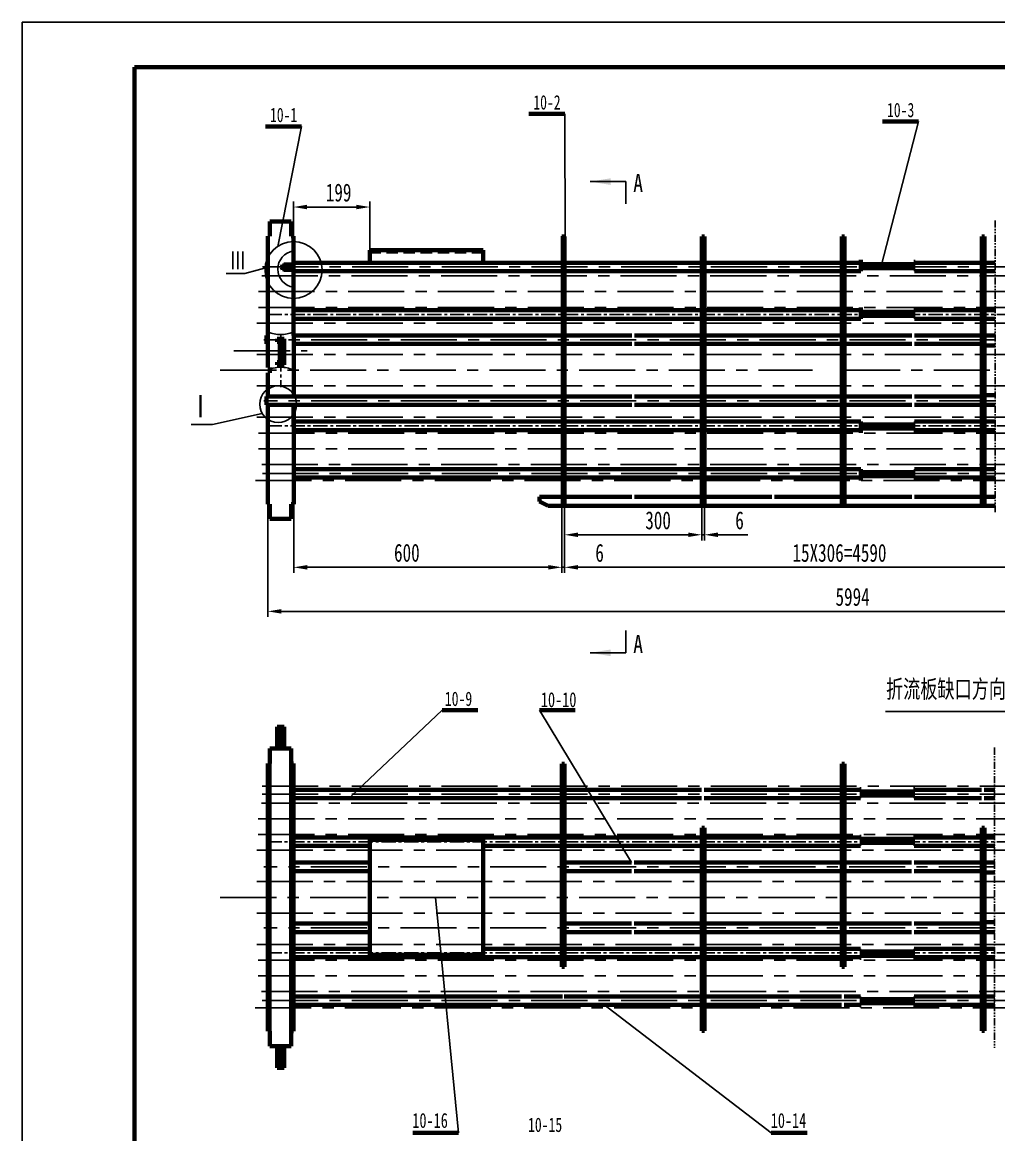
# Model space of a CAD drawing. Header units: millimetres. Extents: x 23903 to 90356, y -5632 to 81432.
# Drawn here: x 38662 to 40839, y 58339 to 60818 of the extents above; entities that cross this region are included whole.
import ezdxf

# ---------------------------------------------------------------- set-up
doc = ezdxf.new("R2010")
doc.units = ezdxf.units.MM
for name, pattern in [('CENTER', [50.8, 31.75, -6.35, 6.35, -6.35]), ('CENTERX2', [4, 2.5, -0.5, 0.5, -0.5]), ('DASHEDX2', [38.1, 25.4, -12.7]), ('PHANTOM2', [31.75, 15.875, -3.175, 3.175, -3.175, 3.175, -3.175])]:
    doc.linetypes.add(name, pattern=pattern)
doc.layers.get('0').update_dxf_attribs({"lineweight": 60})
doc.layers.get('DEFPOINTS').update_dxf_attribs({"color": 6, "linetype": 'PHANTOM2', "lineweight": 25})
for name, color, linetype, lineweight in [('AA', 2, 'DASHEDX2', 25), ('CCX', 3, 'Continuous', 25), ('DD', 4, 'CENTER', 25)]:
    doc.layers.add(name, color=color, linetype=linetype, lineweight=lineweight)
doc.styles.add('HZ', font='SIMFANG.TTF', dxfattribs={"width": 0.7})
doc.styles.add('HZ123', font='SIMFANG.TTF', dxfattribs={"width": 0.7, "height": 2.5})
doc.dimstyles.new('ISO-25', dxfattribs={"dimscale": 10, "dimtxt": 4, "dimasz": 3, "dimexe": 1.25, "dimexo": 0, "dimgap": 1.2, "dimtad": 0, "dimdec": 0, "dimtxsty": 'HZ', "dimcen": 2.5, "dimadec": 0, "dimazin": 0, "dimtfac": 1, "dimtdec": 0, "dimtmove": 0, "dimatfit": 3, "dimfxl": 1, "dimarcsym": 0})
doc.dimstyles.new('ISO-25$0', dxfattribs={"dimscale": 10, "dimtxt": 4, "dimasz": 3, "dimexe": 1.25, "dimexo": 0, "dimgap": 1.2, "dimtad": 1, "dimdec": 0, "dimtxsty": 'HZ', "dimcen": 0, "dimclrd": 256, "dimclrt": 256, "dimadec": 0, "dimazin": 0, "dimtfac": 1, "dimtdec": 0, "dimtmove": 0, "dimatfit": 2, "dimfxl": 1, "dimlwd": -1, "dimarcsym": 0})

# ---------------------------------------------------------------- blocks, each defined once
blk = doc.blocks.new('*D59')
at = {"layer": 'CCX', "color": 0, "lineweight": -2}
for p, q in [((39267.3, 59743.8), (39267.3, 59590.6)), ((39864.8, 59745.2), (39864.8, 59590.6))]:
    blk.add_line(p, q, dxfattribs=at)
at = {"layer": 'CCX'}
blk.add_line((39297.3, 59603.1), (39834.8, 59603.1), dxfattribs=at)
for points in [[(39297.3, 59608.1), (39297.3, 59598.1), (39267.3, 59603.1)], [(39834.8, 59608.1), (39834.8, 59598.1), (39864.8, 59603.1)]]:
    blk.add_solid(points, dxfattribs=at)
at = {"layer": 'DEFPOINTS', "color": 0}
for p in [(39267.3, 59743.8), (39864.8, 59745.2), (39864.8, 59603.1)]:
    blk.add_point(p, dxfattribs=at)
at = {"layer": 'CCX', "insert": (39509.9, 59635.3), "char_height": 40, "attachment_point": 5, "style": 'HZ'}
blk.add_mtext(' 600', dxfattribs=at)
blk = doc.blocks.new('*D54')
at = {"layer": 'CCX', "color": 0, "lineweight": -2}
for p, q in [((39870.8, 59744.8), (39870.8, 59590.6)), ((41833.8, 59744.8), (41833.8, 59590.6))]:
    blk.add_line(p, q, dxfattribs=at)
at = {"layer": 'CCX'}
blk.add_line((39900.8, 59603.1), (41803.8, 59603.1), dxfattribs=at)
for points in [[(39900.8, 59608.1), (39900.8, 59598.1), (39870.8, 59603.1)], [(41803.8, 59608.1), (41803.8, 59598.1), (41833.8, 59603.1)]]:
    blk.add_solid(points, dxfattribs=at)
at = {"layer": 'DEFPOINTS', "color": 0}
for p in [(39870.8, 59744.8), (41833.8, 59744.8), (41833.8, 59603.1)]:
    blk.add_point(p, dxfattribs=at)
at = {"layer": 'CCX', "insert": (40483.8, 59635.1), "char_height": 40, "attachment_point": 5, "style": 'HZ'}
blk.add_mtext('15X306=4590', dxfattribs=at)
blk = doc.blocks.new('*D62')
at = {"layer": 'CCX', "color": 0, "lineweight": -2}
for p, q in [((42571.8, 59838.6), (42571.8, 59492.5)), ((39209.3, 59743.8), (39209.3, 59492.5))]:
    blk.add_line(p, q, dxfattribs=at)
at = {"layer": 'CCX'}
blk.add_line((39239.3, 59505), (42541.8, 59505), dxfattribs=at)
for points in [[(39239.3, 59510), (39239.3, 59500), (39209.3, 59505)], [(42541.8, 59510), (42541.8, 59500), (42571.8, 59505)]]:
    blk.add_solid(points, dxfattribs=at)
at = {"layer": 'DEFPOINTS', "color": 0}
for p in [(42571.8, 59838.6), (39209.3, 59743.8), (42571.8, 59505)]:
    blk.add_point(p, dxfattribs=at)
at = {"layer": 'CCX', "insert": (40513.1, 59537), "char_height": 40, "attachment_point": 5, "style": 'HZ'}
blk.add_mtext('5994', dxfattribs=at)
blk = doc.blocks.new('*D75')
at = {"layer": 'CCX', "color": 0, "lineweight": -2}
for p, q in [((39864.8, 59744.8), (39864.8, 59590.6)), ((39870.8, 59744.8), (39870.8, 59590.6))]:
    blk.add_line(p, q, dxfattribs=at)
at = {"layer": 'CCX'}
for p, q in [((39834.8, 59603.1), (39804.8, 59603.1)), ((39864.8, 59603.1), (39870.8, 59603.1)), ((39900.8, 59603.1), (39967.4, 59603.1))]:
    blk.add_line(p, q, dxfattribs=at)
for points in [[(39834.8, 59608.1), (39834.8, 59598.1), (39864.8, 59603.1)], [(39900.8, 59608.1), (39900.8, 59598.1), (39870.8, 59603.1)]]:
    blk.add_solid(points, dxfattribs=at)
at = {"layer": 'DEFPOINTS', "color": 0}
for p in [(39864.8, 59744.8), (39870.8, 59744.8), (39864.8, 59603.1)]:
    blk.add_point(p, dxfattribs=at)
at = {"layer": 'CCX', "insert": (39949.1, 59635.1), "char_height": 40, "attachment_point": 5, "style": 'HZ'}
blk.add_mtext('6', dxfattribs=at)
blk = doc.blocks.new('*D76')
at = {"layer": 'CCX', "color": 0, "lineweight": -2}
for p, q in [((39870.8, 59760.1), (39870.8, 59663.1)), ((40176.8, 59760.1), (40176.8, 59663.1))]:
    blk.add_line(p, q, dxfattribs=at)
at = {"layer": 'CCX'}
blk.add_line((39900.8, 59675.6), (40146.8, 59675.6), dxfattribs=at)
for points in [[(39900.8, 59680.6), (39900.8, 59670.6), (39870.8, 59675.6)], [(40146.8, 59680.6), (40146.8, 59670.6), (40176.8, 59675.6)]]:
    blk.add_solid(points, dxfattribs=at)
at = {"layer": 'DEFPOINTS', "color": 0}
for p in [(39870.8, 59760.1), (40176.8, 59760.1), (40176.8, 59675.6)]:
    blk.add_point(p, dxfattribs=at)
at = {"layer": 'CCX', "insert": (40079.5, 59707.6), "char_height": 40, "attachment_point": 5, "style": 'HZ'}
blk.add_mtext('300', dxfattribs=at)
blk = doc.blocks.new('*D77')
at = {"layer": 'CCX', "color": 0, "lineweight": -2}
for p, q in [((40176.8, 59744.8), (40176.8, 59663.1)), ((40182.8, 59744.8), (40182.8, 59663.1))]:
    blk.add_line(p, q, dxfattribs=at)
at = {"layer": 'CCX'}
for p, q in [((40146.8, 59675.6), (40116.8, 59675.6)), ((40176.8, 59675.6), (40182.8, 59675.6)), ((40212.8, 59675.6), (40279.4, 59675.6))]:
    blk.add_line(p, q, dxfattribs=at)
for points in [[(40146.8, 59680.6), (40146.8, 59670.6), (40176.8, 59675.6)], [(40212.8, 59680.6), (40212.8, 59670.6), (40182.8, 59675.6)]]:
    blk.add_solid(points, dxfattribs=at)
at = {"layer": 'DEFPOINTS', "color": 0}
for p in [(40176.8, 59744.8), (40182.8, 59744.8), (40176.8, 59675.6)]:
    blk.add_point(p, dxfattribs=at)
at = {"layer": 'CCX', "insert": (40261.1, 59707.6), "char_height": 40, "attachment_point": 5, "style": 'HZ'}
blk.add_mtext('6', dxfattribs=at)
blk = doc.blocks.new('*D293')
at = {"layer": 'CCX', "color": 0, "lineweight": -2}
for p, q in [((39266.8, 60340.8), (39266.8, 60418.4)), ((39436.8, 60309.5), (39436.8, 60418.4))]:
    blk.add_line(p, q, dxfattribs=at)
at = {"layer": 'CCX'}
blk.add_line((39406.8, 60405.9), (39296.8, 60405.9), dxfattribs=at)
for points in [[(39296.8, 60410.9), (39296.8, 60400.9), (39266.8, 60405.9)], [(39406.8, 60410.9), (39406.8, 60400.9), (39436.8, 60405.9)]]:
    blk.add_solid(points, dxfattribs=at)
at = {"layer": 'DEFPOINTS', "color": 0}
for p in [(39266.8, 60405.9), (39266.8, 60340.8), (39436.8, 60309.5)]:
    blk.add_point(p, dxfattribs=at)
at = {"layer": 'CCX', "insert": (39367.3, 60437.9), "char_height": 40, "attachment_point": 5, "style": 'HZ'}
blk.add_mtext('199', dxfattribs=at)

msp = doc.modelspace()

# ---------------------------------------------------------------- linework, layer by layer
for p, q in [((38912.1, 60717.6), (46972.1, 60717.6)), ((38912.1, 60717.6), (38912.1, 54977.6)), ((39214.3, 60373.8), (39214.3, 60340.8)), ((39214.3, 60373.8), (39261.8, 60373.8)), ((39261.8, 60373.8), (39261.8, 60340.8)), ((39209.3, 60340.8), (39209.3, 60119.7)), ((39209.3, 60340.8), (39214.3, 60340.8)), ((39261.8, 60340.8), (39266.8, 60340.8)), ((39266.8, 60340.8), (39266.8, 60119.7)), ((39864.8, 60340.3), (39870.8, 60340.3)), ((39866.8, 60340.8), (39866.8, 59744.8)), ((39870.8, 60340.3), (39870.8, 59744.8)), ((39870.8, 60340.3), (39870.8, 59744.8)), ((39870.8, 60340.3), (39870.8, 59744.8)), ((39870.8, 60340.3), (39870.8, 59744.8)), ((40176.8, 60340.3), (40176.8, 59744.8)), ((40176.8, 60340.3), (40176.8, 59744.8)), ((40176.8, 60340.3), (40176.8, 59744.8)), ((40176.8, 60340.3), (40176.8, 59744.8)), ((40176.8, 60340.3), (40182.8, 60340.3)), ((40182.8, 60340.3), (40182.8, 59744.8)), ((40182.8, 60340.3), (40182.8, 59744.8)), ((40182.8, 60340.3), (40182.8, 59744.8)), ((40182.8, 60340.3), (40182.8, 59744.8)), ((40488.8, 60340.3), (40488.8, 59744.8)), ((40488.8, 60340.3), (40488.8, 59744.8)), ((40488.8, 60340.3), (40488.8, 59744.8)), ((40488.8, 60340.3), (40488.8, 59744.8)), ((40488.8, 60340.3), (40494.8, 60340.3)), ((40494.8, 60340.3), (40494.8, 59744.8)), ((40494.8, 60340.3), (40494.8, 59744.8)), ((40494.8, 60340.3), (40494.8, 59744.8)), ((40494.8, 60340.3), (40494.8, 59744.8)), ((40800.8, 60340.3), (40800.8, 59744.8)), ((40800.8, 60340.3), (40800.8, 59744.8)), ((40800.8, 60340.3), (40806.8, 60340.3)), ((40806.8, 60340.3), (40806.8, 59744.8)), ((40806.8, 60340.3), (40806.8, 59744.8)), ((39436.8, 60309.5), (39436.8, 60281.7)), ((39689.8, 60309.5), (39436.8, 60309.5)), ((39436.8, 60309.5), (39436.8, 60281.7)), ((39689.8, 60309.5), (39689.8, 60281.7)), ((40531.3, 60287.9), (40531.3, 60262.9)), ((39242, 60275.6), (39239.7, 60271.6)), ((39242, 60275.6), (39239.7, 60271.6)), ((39242, 60267.6), (39239.7, 60271.6)), ((39242, 60267.6), (39239.7, 60271.6)), ((39242, 60267.6), (39242, 60275.6)), ((39245, 60275.6), (39242, 60275.6)), ((39242, 60267.6), (39242, 60275.6)), ((39245, 60275.6), (39242, 60275.6)), ((39245, 60267.6), (39242, 60267.6)), ((39245, 60267.6), (39242, 60267.6)), ((39266.8, 60277.6), (39245, 60277.6)), ((39245, 60265.6), (39245, 60277.6)), ((39266.8, 60277.6), (39245, 60277.6)), ((39245, 60265.6), (39245, 60277.6)), ((39266.8, 60265.6), (39245, 60265.6)), ((39266.8, 60265.6), (39245, 60265.6)), ((39866.8, 60281.7), (39266.8, 60281.7)), ((39866.8, 60262.9), (39266.8, 60262.9)), ((39866.8, 60281.7), (40006.9, 60281.7)), ((40176.8, 60281.7), (39870.8, 60281.7)), ((40176.8, 60262.9), (39870.8, 60262.9)), ((39964.8, 60262.9), (39870.8, 60262.9)), ((40276.8, 60281.7), (40182.8, 60281.7)), ((40276.8, 60262.9), (40182.8, 60262.9)), ((40276.8, 60281.7), (40338.8, 60281.7)), ((40276.8, 60262.9), (40338.8, 60262.9)), ((40488.8, 60281.7), (40338.8, 60281.7)), ((40432.8, 60281.7), (40338.8, 60281.7)), ((40488.8, 60262.9), (40338.8, 60262.9)), ((40432.8, 60262.9), (40338.8, 60262.9)), ((40488.8, 60262.9), (40474.8, 60262.9)), ((40488.8, 60262.9), (40474.8, 60262.9)), ((40531.3, 60281.7), (40494.8, 60281.7)), ((40531.3, 60262.9), (40494.8, 60262.9)), ((40531.3, 60262.9), (40494.8, 60262.9)), ((40800.8, 60281.7), (40650.8, 60281.7)), ((40800.8, 60262.9), (40650.8, 60262.9)), ((40800.8, 60262.9), (40786.8, 60262.9)), ((40830.8, 60281.7), (40806.8, 60281.7)), ((40830.8, 60262.9), (40806.8, 60262.9)), ((39209.3, 60165.6), (39209.3, 60110.2)), ((39866.8, 60175.7), (39266.8, 60175.7)), ((39266.8, 60165.6), (39266.8, 60119.7)), ((40176.8, 60175.7), (39870.8, 60175.7)), ((40488.8, 60175.7), (40182.8, 60175.7)), ((40276.8, 60175.7), (40182.8, 60175.7)), ((40488.8, 60175.7), (40338.8, 60175.7)), ((40432.8, 60175.7), (40338.8, 60175.7)), ((40531.3, 60175.7), (40494.8, 60175.7)), ((40531.3, 60181.9), (40531.3, 60156.9)), ((40800.8, 60175.7), (40650.8, 60175.7)), ((40830.8, 60175.7), (40806.8, 60175.7)), ((39866.8, 60156.9), (39266.8, 60156.9)), ((40176.8, 60156.9), (39870.8, 60156.9)), ((39964.8, 60156.9), (39870.8, 60156.9)), ((40176.8, 60156.9), (40026.8, 60156.9)), ((40176.8, 60156.9), (40162.8, 60156.9)), ((40176.8, 60156.9), (40162.8, 60156.9)), ((40488.8, 60156.9), (40182.8, 60156.9)), ((40276.8, 60156.9), (40182.8, 60156.9)), ((40488.8, 60156.9), (40338.8, 60156.9)), ((40488.8, 60156.9), (40474.8, 60156.9)), ((40488.8, 60156.9), (40474.8, 60156.9)), ((40531.3, 60156.9), (40494.8, 60156.9)), ((40531.3, 60156.9), (40494.8, 60156.9)), ((40800.8, 60156.9), (40650.8, 60156.9)), ((40800.8, 60156.9), (40786.8, 60156.9)), ((40830.8, 60156.9), (40806.8, 60156.9)), ((39206.3, 60100.7), (39206.3, 60119.7)), ((39206.3, 60119.7), (39209.3, 60119.7)), ((39209.3, 60110.2), (39209.3, 60048.3)), ((39230.3, 60112.3), (39246.3, 60112.3)), ((39230.3, 60112.3), (39230.3, 60105.4)), ((39236.3, 60112.3), (39236.3, 60053.9)), ((39246.3, 60112.3), (39246.3, 60053.9)), ((39866.8, 60119.7), (39266.8, 60119.7)), ((39267.3, 60119.7), (39267.3, 59983.9)), ((40020.8, 60119.7), (39870.8, 60119.7)), ((40176.8, 60119.7), (40026.8, 60119.7)), ((40488.8, 60119.7), (40182.8, 60119.7)), ((40488.8, 60119.6), (40338.8, 60119.6)), ((40644.8, 60119.6), (40494.8, 60119.6)), ((40800.8, 60119.6), (40650.8, 60119.6)), ((40830.8, 60119.7), (40806.8, 60119.7)), ((39206.3, 60100.7), (39209.3, 60100.7)), ((39209.3, 60048.3), (39209.3, 60100.7)), ((39230.3, 60105.4), (39236.3, 60105.4)), ((39866.8, 60100.7), (39267.3, 60100.7)), ((40020.8, 60100.7), (39870.8, 60100.7)), ((40176.8, 60100.7), (40026.8, 60100.7)), ((40488.8, 60100.7), (40182.8, 60100.7)), ((40488.8, 60100.7), (40338.8, 60100.7)), ((40644.8, 60100.7), (40494.8, 60100.7)), ((40800.8, 60100.7), (40650.8, 60100.7)), ((40830.8, 60097.7), (40806.8, 60097.7)), ((39230.3, 60059.9), (39236.3, 60059.9)), ((39230.3, 60059.9), (39230.3, 60053.9)), ((39209.3, 60048.3), (39214.3, 60048.3)), ((39209.3, 60048.3), (39214.3, 60048.3)), ((39209.3, 60036.3), (39209.3, 59987)), ((39209.3, 60036.3), (39214.3, 60036.3)), ((39209.3, 60036.3), (39214.3, 60036.3)), ((39209.3, 60036.3), (39209.3, 59983.9)), ((39214.3, 60048.3), (39214.3, 60036.3)), ((39214.3, 60036.3), (39214.3, 60048.3)), ((39230.3, 60053.9), (39246.3, 60053.9)), ((40830.8, 59986.9), (40806.8, 59986.9)), ((39206.3, 59983.9), (39206.3, 59964.9)), ((39206.3, 59983.9), (39206.3, 59964.9)), ((39866.8, 59983.9), (39206.3, 59983.9)), ((39866.8, 59964.9), (39206.3, 59964.9)), ((39209.3, 59964.9), (39209.3, 59743.8)), ((39209.3, 59919), (39209.3, 59964.9)), ((39209.3, 59962), (39209.3, 59919)), ((39209.3, 59919), (39209.3, 59962)), ((39209.3, 59919), (39209.3, 59962)), ((39266.8, 59919), (39266.8, 59964.9)), ((39266.8, 59919), (39266.8, 59962)), ((39266.8, 59919), (39266.8, 59962)), ((39267.3, 59962), (39267.3, 59919)), ((40020.8, 59983.9), (39870.8, 59983.9)), ((40020.8, 59964.9), (39870.8, 59964.9)), ((40176.8, 59983.9), (40026.8, 59983.9)), ((40176.8, 59964.9), (40026.8, 59964.9)), ((40488.8, 59983.9), (40182.8, 59983.9)), ((40488.8, 59964.9), (40182.8, 59964.9)), ((40488.8, 59983.9), (40338.8, 59983.9)), ((40488.8, 59965), (40338.8, 59965)), ((40644.8, 59983.9), (40494.8, 59983.9)), ((40644.8, 59965), (40494.8, 59965)), ((40800.8, 59983.9), (40650.8, 59983.9)), ((40800.8, 59965), (40650.8, 59965)), ((40830.8, 59964.9), (40806.8, 59964.9)), ((39866.8, 59927.7), (39266.8, 59927.7)), ((39267.3, 59919), (39267.3, 59743.8)), ((40176.8, 59927.7), (39870.8, 59927.7)), ((39964.8, 59927.7), (39870.8, 59927.7)), ((40176.8, 59927.7), (40026.8, 59927.7)), ((40176.8, 59927.7), (40162.8, 59927.7)), ((40176.8, 59927.7), (40162.8, 59927.7)), ((40488.8, 59927.7), (40182.8, 59927.7)), ((40276.8, 59927.7), (40182.8, 59927.7)), ((40488.8, 59927.7), (40338.8, 59927.7)), ((40488.8, 59927.7), (40474.8, 59927.7)), ((40488.8, 59927.7), (40474.8, 59927.7)), ((40531.3, 59927.7), (40494.8, 59927.7)), ((40531.3, 59927.7), (40494.8, 59927.7)), ((40531.3, 59902.7), (40531.3, 59927.7)), ((40800.8, 59927.7), (40650.8, 59927.7)), ((40800.8, 59927.7), (40786.8, 59927.7)), ((40830.8, 59927.7), (40806.8, 59927.7)), ((39866.8, 59908.9), (39266.8, 59908.9)), ((40176.8, 59908.9), (39870.8, 59908.9)), ((40488.8, 59908.9), (40182.8, 59908.9)), ((40276.8, 59908.9), (40182.8, 59908.9)), ((40488.8, 59908.9), (40338.8, 59908.9)), ((40432.8, 59908.9), (40338.8, 59908.9)), ((40531.3, 59908.9), (40494.8, 59908.9)), ((40800.8, 59908.9), (40650.8, 59908.9)), ((40830.8, 59908.9), (40806.8, 59908.9)), ((39866.8, 59821.7), (39266.8, 59821.7)), ((40176.8, 59821.7), (39870.8, 59821.7)), ((39964.8, 59821.7), (39870.8, 59821.7)), ((40276.8, 59821.7), (40182.8, 59821.7)), ((40276.8, 59821.7), (40338.8, 59821.7)), ((40488.8, 59821.7), (40338.8, 59821.7)), ((40432.8, 59821.7), (40338.8, 59821.7)), ((40488.8, 59821.7), (40474.8, 59821.7)), ((40488.8, 59821.7), (40474.8, 59821.7)), ((40531.3, 59821.7), (40494.8, 59821.7)), ((40531.3, 59821.7), (40494.8, 59821.7)), ((40531.3, 59796.7), (40531.3, 59821.7)), ((40800.8, 59821.7), (40650.8, 59821.7)), ((40800.8, 59821.7), (40786.8, 59821.7)), ((40830.8, 59821.7), (40806.8, 59821.7)), ((39866.8, 59802.9), (39266.8, 59802.9)), ((39866.8, 59802.9), (40006.9, 59802.9)), ((40176.8, 59802.9), (39870.8, 59802.9)), ((40276.8, 59802.9), (40182.8, 59802.9)), ((40276.8, 59802.9), (40338.8, 59802.9)), ((40488.8, 59802.9), (40338.8, 59802.9)), ((40432.8, 59802.9), (40338.8, 59802.9)), ((40531.3, 59802.9), (40494.8, 59802.9)), ((40800.8, 59802.9), (40650.8, 59802.9)), ((40830.8, 59802.9), (40806.8, 59802.9)), ((39209.3, 59743.8), (39214.3, 59743.8)), ((39214.3, 59710.8), (39214.3, 59743.8)), ((39261.8, 59710.8), (39261.8, 59743.8)), ((39261.8, 59743.8), (39267.3, 59743.8)), ((39814.8, 59760.1), (39814.8, 59750.1)), ((39814.8, 59760.1), (39864.8, 59760.1)), ((39814.8, 59760.1), (39864.8, 59760.1)), ((39814.8, 59760.1), (39814.8, 59750.1)), ((39814.8, 59750.1), (39834.8, 59740.1)), ((39834.8, 59740.1), (40830.8, 59740.1)), ((39864.8, 59744.8), (39870.8, 59744.8)), ((39864.8, 59744.8), (39870.8, 59744.8)), ((39864.8, 59744.8), (39870.8, 59744.8)), ((39864.8, 59744.8), (39870.8, 59744.8)), ((39870.8, 59760.1), (40020.8, 59760.1)), ((39964.8, 59760.1), (40020.8, 59760.1)), ((40026.8, 59760.1), (40176.8, 59760.1)), ((40176.8, 59744.8), (40182.8, 59744.8)), ((40176.8, 59744.8), (40182.8, 59744.8)), ((40176.8, 59744.8), (40182.8, 59744.8)), ((40176.8, 59744.8), (40182.8, 59744.8)), ((40182.8, 59760.1), (40332.8, 59760.1)), ((40338.8, 59760.1), (40488.8, 59760.1)), ((40488.8, 59744.8), (40494.8, 59744.8)), ((40488.8, 59744.8), (40494.8, 59744.8)), ((40488.8, 59744.8), (40494.8, 59744.8)), ((40488.8, 59744.8), (40494.8, 59744.8)), ((40494.8, 59760.1), (40644.8, 59760.1)), ((40650.8, 59760.1), (40800.8, 59760.1)), ((40800.8, 59744.8), (40806.8, 59744.8)), ((40800.8, 59744.8), (40806.8, 59744.8)), ((40806.8, 59760.1), (40830.8, 59760.1)), ((39214.3, 59710.8), (39261.8, 59710.8)), ((39230, 59247.8), (39246, 59247.8)), ((39230, 59199.3), (39230, 59247.8)), ((39238, 59199.3), (39238, 59247.8)), ((39246, 59199.3), (39246, 59247.8)), ((39214.3, 59199.3), (39214.3, 59166.3)), ((39214.3, 59199.3), (39261.8, 59199.3)), ((39261.8, 59199.3), (39261.8, 59166.3)), ((39209.3, 59166.3), (39209.3, 58569.3)), ((39209.3, 59166.3), (39214.3, 59166.3)), ((39209.3, 59166.3), (39209.3, 58948.1)), ((39209.3, 59166.3), (39214.3, 59166.3)), ((39213.3, 59166.3), (39213.3, 58569.3)), ((39261.8, 59166.3), (39266.8, 59166.3)), ((39261.8, 59166.3), (39261.8, 58569.3)), ((39261.8, 59166.3), (39266.8, 59166.3)), ((39266.8, 59166.3), (39266.8, 58867.8)), ((39266.8, 59166.3), (39266.8, 58948.1)), ((39864.8, 59165.3), (39870.8, 59165.3)), ((39864.8, 58762.8), (39864.8, 59165.3)), ((39864.8, 59165.3), (39870.8, 59165.3)), ((39864.8, 58762.8), (39864.8, 59165.3)), ((39864.8, 59165.3), (39870.8, 59165.3)), ((39864.8, 58762.8), (39864.8, 59165.3)), ((39864.8, 59165.3), (39870.8, 59165.3)), ((39864.8, 58712.8), (39864.8, 59165.3)), ((39870.8, 58762.8), (39870.8, 59165.3)), ((39870.8, 58762.8), (39870.8, 59165.3)), ((39870.8, 58762.8), (39870.8, 59165.3)), ((39870.8, 58712.8), (39870.8, 59165.3)), ((40488.8, 59165.3), (40494.8, 59165.3)), ((40488.8, 58762.8), (40488.8, 59165.3)), ((40488.8, 59165.3), (40494.8, 59165.3)), ((40488.8, 58762.8), (40488.8, 59165.3)), ((40488.8, 59165.3), (40494.8, 59165.3)), ((40488.8, 58762.8), (40488.8, 59165.3)), ((40488.8, 59165.3), (40494.8, 59165.3)), ((40488.8, 58712.8), (40488.8, 59165.3)), ((40494.8, 58762.8), (40494.8, 59165.3)), ((40494.8, 58762.8), (40494.8, 59165.3)), ((40494.8, 58762.8), (40494.8, 59165.3)), ((40494.8, 58712.8), (40494.8, 59165.3)), ((39866.3, 59107.2), (39266.3, 59107.2)), ((40176.3, 59107.2), (39870.3, 59107.2)), ((39870.8, 59107.2), (40006.4, 59107.2)), ((40276.3, 59107.2), (40182.3, 59107.2)), ((40276.3, 59107.2), (40338.3, 59107.2)), ((40488.3, 59107.2), (40338.3, 59107.2)), ((40432.3, 59107.2), (40338.3, 59107.2)), ((40530.8, 59107.2), (40494.3, 59107.2)), ((40800.3, 59107.2), (40650.3, 59107.2)), ((40830.3, 59107.2), (40806.3, 59107.2)), ((39866.3, 59088.4), (39266.3, 59088.4)), ((40176.3, 59088.4), (39870.3, 59088.4)), ((39964.3, 59088.4), (39870.3, 59088.4)), ((40276.3, 59088.4), (40182.3, 59088.4)), ((40276.3, 59088.4), (40338.3, 59088.4)), ((40488.3, 59088.4), (40338.3, 59088.4)), ((40432.3, 59088.4), (40338.3, 59088.4)), ((40488.3, 59088.4), (40474.3, 59088.4)), ((40488.3, 59088.4), (40474.3, 59088.4)), ((40530.8, 59088.4), (40494.3, 59088.4)), ((40530.8, 59088.4), (40494.3, 59088.4)), ((40800.3, 59088.4), (40650.3, 59088.4)), ((40800.3, 59088.4), (40786.3, 59088.4)), ((40830.3, 59088.4), (40806.3, 59088.4)), ((40176.8, 59022.8), (40176.8, 58570.3)), ((40182.8, 59022.8), (40176.8, 59022.8)), ((40182.8, 59022.8), (40176.8, 59022.8)), ((40182.8, 59022.8), (40182.8, 58570.3)), ((40800.8, 59022.8), (40800.8, 58570.3)), ((40806.8, 59022.8), (40800.8, 59022.8)), ((40806.8, 59022.8), (40806.8, 58570.3)), ((39864.8, 59001.2), (39266.3, 59001.2)), ((39436.8, 58995.6), (39436.8, 58740)), ((39689.8, 58995.6), (39436.8, 58995.6)), ((39689.8, 58995.6), (39689.8, 58740)), ((40176.3, 59001.2), (39870.3, 59001.2)), ((40488.3, 59001.2), (40182.3, 59001.2)), ((40276.3, 59001.2), (40182.3, 59001.2)), ((40488.3, 59001.2), (40338.3, 59001.2)), ((40432.3, 59001.2), (40338.3, 59001.2)), ((40530.8, 59001.2), (40494.3, 59001.2)), ((40800.3, 59001.2), (40650.3, 59001.2)), ((40830.3, 59001.2), (40806.3, 59001.2)), ((39436.8, 58982.4), (39266.3, 58982.4)), ((39864.8, 58982.4), (39689.8, 58982.4)), ((40176.3, 58982.4), (39870.3, 58982.4)), ((39964.3, 58982.4), (39870.3, 58982.4)), ((40176.3, 58982.4), (40026.3, 58982.4)), ((40176.3, 58982.4), (40162.3, 58982.4)), ((40176.3, 58982.4), (40162.3, 58982.4)), ((40176.8, 58972.8), (40176.8, 58570.3)), ((40176.8, 58972.8), (40176.8, 58570.3)), ((40176.8, 58972.8), (40176.8, 58570.3)), ((40488.3, 58982.4), (40182.3, 58982.4)), ((40276.3, 58982.4), (40182.3, 58982.4)), ((40182.8, 58972.8), (40182.8, 58570.3)), ((40182.8, 58972.8), (40182.8, 58570.3)), ((40182.8, 58972.8), (40182.8, 58570.3)), ((40488.3, 58982.4), (40338.3, 58982.4)), ((40488.3, 58982.4), (40474.3, 58982.4)), ((40488.3, 58982.4), (40474.3, 58982.4)), ((40530.8, 58982.4), (40494.3, 58982.4)), ((40530.8, 58982.4), (40494.3, 58982.4)), ((40800.3, 58982.4), (40650.3, 58982.4)), ((40800.3, 58982.4), (40786.3, 58982.4)), ((40800.8, 58972.8), (40800.8, 58570.3)), ((40830.3, 58982.4), (40806.3, 58982.4)), ((40806.8, 58972.8), (40806.8, 58570.3)), ((39436.8, 58945.2), (39266.8, 58945.2)), ((40020.3, 58945.2), (39870.3, 58945.2)), ((40176.3, 58945.2), (40026.3, 58945.2)), ((40488.3, 58945.2), (40182.3, 58945.2)), ((40488.3, 58945.1), (40338.3, 58945.1)), ((40644.3, 58945.1), (40494.3, 58945.1)), ((40800.3, 58945.1), (40650.3, 58945.1)), ((40830.3, 58945.2), (40806.3, 58945.2)), ((39436.8, 58926.2), (39266.8, 58926.2)), ((40020.3, 58926.2), (39870.3, 58926.2)), ((40176.3, 58926.2), (40026.3, 58926.2)), ((40488.3, 58926.2), (40182.3, 58926.2)), ((40488.3, 58926.2), (40338.3, 58926.2)), ((40644.3, 58926.2), (40494.3, 58926.2)), ((40800.3, 58926.2), (40650.3, 58926.2)), ((40830.3, 58923.2), (40806.3, 58923.2)), ((39266.8, 58569.3), (39266.8, 58867.8)), ((39436.8, 58809.4), (39266.8, 58809.4)), ((40020.3, 58809.4), (39870.3, 58809.4)), ((40176.3, 58809.4), (40026.3, 58809.4)), ((40488.3, 58809.4), (40182.3, 58809.4)), ((40488.3, 58809.4), (40338.3, 58809.4)), ((40644.3, 58809.4), (40494.3, 58809.4)), ((40800.3, 58809.4), (40650.3, 58809.4)), ((40830.3, 58812.4), (40806.3, 58812.4)), ((39436.8, 58790.4), (39266.8, 58790.4)), ((40020.3, 58790.4), (39870.3, 58790.4)), ((40176.3, 58790.4), (40026.3, 58790.4)), ((40488.3, 58790.4), (40182.3, 58790.4)), ((40488.3, 58790.5), (40338.3, 58790.5)), ((40644.3, 58790.5), (40494.3, 58790.5)), ((40800.3, 58790.5), (40650.3, 58790.5)), ((40830.3, 58790.4), (40806.3, 58790.4)), ((39209.3, 58569.3), (39209.3, 58754.8)), ((39436.8, 58753.2), (39266.3, 58753.2)), ((39864.8, 58753.2), (39689.8, 58753.2)), ((40176.3, 58753.2), (39870.3, 58753.2)), ((39964.3, 58753.2), (39870.3, 58753.2)), ((40176.3, 58753.2), (40026.3, 58753.2)), ((40176.3, 58753.2), (40162.3, 58753.2)), ((40176.3, 58753.2), (40162.3, 58753.2)), ((40276.3, 58753.2), (40182.3, 58753.2)), ((40488.3, 58753.2), (40182.3, 58753.2)), ((40488.3, 58753.2), (40338.3, 58753.2)), ((40488.3, 58753.2), (40474.3, 58753.2)), ((40488.3, 58753.2), (40474.3, 58753.2)), ((40530.8, 58753.2), (40494.3, 58753.2)), ((40530.8, 58753.2), (40494.3, 58753.2)), ((40800.3, 58753.2), (40650.3, 58753.2)), ((40800.3, 58753.2), (40786.3, 58753.2)), ((40830.3, 58753.2), (40806.3, 58753.2)), ((39866.3, 58734.4), (39266.3, 58734.4)), ((39689.8, 58740), (39436.8, 58740)), ((40176.3, 58734.4), (39870.3, 58734.4)), ((40276.3, 58734.4), (40182.3, 58734.4)), ((40488.3, 58734.4), (40182.3, 58734.4)), ((40488.3, 58734.4), (40338.3, 58734.4)), ((40432.3, 58734.4), (40338.3, 58734.4)), ((40530.8, 58734.4), (40494.3, 58734.4)), ((40800.3, 58734.4), (40650.3, 58734.4)), ((40830.3, 58734.4), (40806.3, 58734.4)), ((39870.8, 58712.8), (39864.8, 58712.8)), ((40494.8, 58712.8), (40488.8, 58712.8)), ((39866.3, 58647.2), (39266.3, 58647.2)), ((40176.3, 58647.2), (39870.3, 58647.2)), ((39964.3, 58647.2), (39870.3, 58647.2)), ((40276.3, 58647.2), (40182.3, 58647.2)), ((40276.3, 58647.2), (40338.3, 58647.2)), ((40488.3, 58647.2), (40338.3, 58647.2)), ((40432.3, 58647.2), (40338.3, 58647.2)), ((40488.3, 58647.2), (40474.3, 58647.2)), ((40488.3, 58647.2), (40474.3, 58647.2)), ((40530.8, 58647.2), (40494.3, 58647.2)), ((40530.8, 58647.2), (40494.3, 58647.2)), ((40800.3, 58647.2), (40650.3, 58647.2)), ((40800.3, 58647.2), (40786.3, 58647.2)), ((40830.3, 58647.2), (40806.3, 58647.2)), ((39866.3, 58628.4), (39266.3, 58628.4)), ((39866.3, 58628.4), (40006.4, 58628.4)), ((40176.3, 58628.4), (39870.3, 58628.4)), ((40276.3, 58628.4), (40182.3, 58628.4)), ((40276.3, 58628.4), (40338.3, 58628.4)), ((40488.3, 58628.4), (40338.3, 58628.4)), ((40432.3, 58628.4), (40338.3, 58628.4)), ((40530.8, 58628.4), (40494.3, 58628.4)), ((40800.3, 58628.4), (40650.3, 58628.4)), ((40830.3, 58628.4), (40806.3, 58628.4)), ((39209.3, 58569.3), (39214.3, 58569.3)), ((39214.3, 58536.3), (39214.3, 58569.3)), ((39261.8, 58536.3), (39261.8, 58569.3)), ((39261.8, 58569.3), (39266.8, 58569.3)), ((40176.8, 58570.3), (40182.8, 58570.3)), ((40176.8, 58570.3), (40182.8, 58570.3)), ((40176.8, 58570.3), (40182.8, 58570.3)), ((40176.8, 58570.3), (40182.8, 58570.3)), ((40800.8, 58570.3), (40806.8, 58570.3)), ((40800.8, 58570.3), (40806.8, 58570.3)), ((39214.3, 58536.3), (39261.8, 58536.3)), ((39230, 58536.3), (39230, 58487.8)), ((39238, 58536.3), (39238, 58487.8)), ((39246, 58536.3), (39246, 58487.8)), ((39230, 58487.8), (39246, 58487.8))]:
    msp.add_line(p, q)
at = {"color": 7}
for p, q in [((38912.1, 60717.6), (45071.4, 60717.6)), ((39050.4, 60717.6), (40850.4, 60717.6))]:
    msp.add_line(p, q, dxfattribs=at)
at = {"color": 0}
for p, q in [((39791.6, 60613.3), (39871.6, 60613.3)), ((39204.6, 60585.3), (39284.6, 60585.3)), ((40579.9, 60596.4), (40659.9, 60596.4)), ((39597.9, 59284.5), (39677.9, 59284.5)), ((39814.9, 59284.5), (39894.9, 59284.5)), ((39532.6, 58343.4), (39634.7, 58343.4)), ((40331.5, 58343.4), (40411.5, 58343.4))]:
    msp.add_line(p, q, dxfattribs=at)
at = {"linetype": 'CENTERX2', "ltscale": 50}
for p, q in [((40650.8, 60278.3), (40531.3, 60278.3)), ((40650.8, 60269.4), (40531.3, 60269.4)), ((40650.8, 60172.3), (40531.3, 60172.3)), ((40650.8, 60163.4), (40531.3, 60163.4)), ((40650.8, 59921.3), (40531.3, 59921.3)), ((40650.8, 59912.3), (40531.3, 59912.3)), ((40650.8, 59815.3), (40531.3, 59815.3)), ((40650.8, 59806.3), (40531.3, 59806.3)), ((40650.3, 59103.8), (40530.8, 59103.8)), ((40650.3, 59094.9), (40530.8, 59094.9)), ((40650.3, 58997.8), (40530.8, 58997.8)), ((40650.3, 58988.9), (40530.8, 58988.9)), ((40650.3, 58746.8), (40530.8, 58746.8)), ((40650.3, 58737.8), (40530.8, 58737.8)), ((40650.3, 58640.8), (40530.8, 58640.8)), ((40650.3, 58631.8), (40530.8, 58631.8))]:
    msp.add_line(p, q, dxfattribs=at)
at = {"const_width": 3}
msp.add_lwpolyline([(46972.1, 54977.6), (46972.1, 60717.6), (38912.1, 60717.6)], dxfattribs=at)
at = {"layer": 'AA'}
msp.add_line((39689.8, 60303.6), (39436.8, 60303.6), dxfattribs=at)
at = {"layer": 'CCX'}
for p, q in [((38662.1, 60817.6), (47072.1, 60817.6)), ((38662.1, 60817.6), (38662.1, 54877.6)), ((39871.6, 60613.3), (39872.1, 60326.2)), ((39284.6, 60585.3), (39231.8, 60317.6)), ((40659.9, 60596.4), (40576.6, 60274.3)), ((40650.8, 60287.9), (40650.8, 60262.9)), ((39158.5, 60258.1), (39116.4, 60258.1)), ((39212.9, 60272.7), (39158.5, 60258.1)), ((40650.8, 60181.9), (40650.8, 60156.9)), ((39197.2, 59946), (39086.4, 59921.5)), ((39086.4, 59921.5), (39038.8, 59921.5)), ((40650.8, 59902.7), (40650.8, 59927.7)), ((40650.8, 59796.7), (40650.8, 59821.7)), ((39597.9, 59284.5), (39395.7, 59093.8)), ((39814.9, 59284.5), (40020.3, 58945.2)), ((40586.7, 59282.2), (41024, 59282.2)), ((40530.8, 59113.4), (40530.8, 59088.4)), ((40650.3, 59113.4), (40650.3, 59088.4)), ((40530.8, 59007.4), (40530.8, 58982.4)), ((40650.3, 59007.4), (40650.3, 58982.4)), ((39634.6, 58343.1), (39583.6, 58867.8)), ((40530.8, 58728.2), (40530.8, 58753.2)), ((40650.3, 58728.2), (40650.3, 58753.2)), ((40530.8, 58622.2), (40530.8, 58647.2)), ((40650.3, 58622.2), (40650.3, 58647.2)), ((40331.5, 58343.4), (39958.3, 58629.3))]:
    msp.add_line(p, q, dxfattribs=at)
for centre, radius in [((39266.8, 60265.6), 63.5), ((39232.5, 59966.5), 40.8)]:
    msp.add_circle(centre, radius, dxfattribs=at)
msp.add_arc((39272.5, 60267.6), 40.8, 98.0875, 261.9125, dxfattribs=at)
for points, knots in [([(39209.3, 60127.5), (39219.1, 60124), (39238.5, 60119.1), (39256.9, 60124.2), (39266.8, 60127.1)], [21.927138, 21.927138, 21.927138, 21.927138, 52.377971, 82.729892, 82.729892, 82.729892, 82.729892]), ([(39214.3, 60044.8), (39222.4, 60047.4), (39240.1, 60051.1), (39256.9, 60046.5), (39266.8, 60043.6)], [27.102636, 27.102636, 27.102636, 27.102636, 52.377971, 82.729892, 82.729892, 82.729892, 82.729892])]:
    msp.add_open_spline(points, degree=3, knots=knots, dxfattribs=at)
at = {"layer": 'DD', "linetype": 'CENTERX2', "ltscale": 50}
for p, q in [((42322.3, 60272.3), (39193.8, 60272.3)), ((39195.8, 60252.3), (42612.8, 60252.3)), ((39188.8, 60217.3), (42612.8, 60217.3)), ((39188.8, 60182.3), (42612.8, 60182.3)), ((39185.2, 60147.3), (42612.8, 60147.3)), ((40830.8, 60110.2), (39200.8, 60110.2)), ((39134.1, 60085.3), (39297.3, 60085.3)), ((39185.2, 60077.3), (42612.8, 60077.3)), ((39103.6, 60042.3), (40423.9, 60042.3)), ((40494, 60042.3), (40830.8, 60042.3)), ((40494, 60042.3), (40830.8, 60042.3)), ((39185.2, 60007.3), (42612.8, 60007.3)), ((40830.8, 59974.4), (39200.8, 59974.4)), ((39185.2, 59937.3), (42612.8, 59937.3)), ((39188.8, 59902.3), (42612.8, 59902.3)), ((39188.8, 59867.3), (42612.8, 59867.3)), ((42322.3, 59812.3), (39193.8, 59812.3)), ((39195.8, 59832.3), (42612.8, 59832.3)), ((39181.8, 59796.3), (42612.8, 59796.3)), ((42321.8, 59115.8), (39193.3, 59115.8)), ((42321.8, 59097.8), (39193.3, 59097.8)), ((39195.3, 59077.8), (42612.3, 59077.8)), ((39188.3, 59042.8), (42612.3, 59042.8)), ((39188.3, 59007.8), (42612.3, 59007.8)), ((39184.7, 58972.8), (42612.3, 58972.8)), ((40830.3, 58935.7), (39200.3, 58935.7)), ((39184.7, 58902.8), (42612.3, 58902.8)), ((39103.6, 58867.8), (42705, 58867.8)), ((39103.6, 58867.8), (40423.9, 58867.8)), ((39103.6, 58867.8), (40423.9, 58867.8)), ((39103.6, 58867.8), (40423.9, 58867.8)), ((40493.5, 58867.8), (40830.3, 58867.8)), ((40493.5, 58867.8), (40830.3, 58867.8)), ((40494, 58867.8), (40829.3, 58867.8)), ((39184.7, 58832.8), (42612.3, 58832.8)), ((40830.3, 58799.9), (39200.3, 58799.9)), ((39184.7, 58762.8), (42612.3, 58762.8)), ((39188.3, 58727.8), (42612.3, 58727.8)), ((39188.3, 58692.8), (42612.3, 58692.8)), ((39195.3, 58657.8), (42612.3, 58657.8)), ((39181.3, 58621.8), (42612.3, 58621.8)), ((42321.8, 58637.8), (39193.3, 58637.8))]:
    msp.add_line(p, q, dxfattribs=at)
at = {"layer": 'DD'}
for p, q in [((39209.3, 60166.3), (42388.5, 60166.3)), ((39238.3, 60121.6), (39238.3, 60004.8)), ((39209.3, 59918.3), (42388.5, 59918.3)), ((39208.8, 58991.8), (42388, 58991.8)), ((39208.8, 58743.8), (42388, 58743.8))]:
    msp.add_line(p, q, dxfattribs=at)
at = {"layer": 'DEFPOINTS'}
for p, q in [((40830.8, 60376), (40830.8, 59726.2)), ((40829.3, 59201.5), (40829.3, 58532.5))]:
    msp.add_line(p, q, dxfattribs=at)

# ---------------------------------------------------------------- texts
at = {"style": 'HZ123', "width": 0.7}
for s, height, p in [('10-2', 32, (39801.3, 60623.1)), ('10-3', 32, (40589.7, 60606.1)), ('10-1', 32, (39214.3, 60595.1)), ('10-9', 32, (39604.1, 59294.2)), ('10-10', 33.28, (39818.2, 59291.6)), ('10-16', 33.28, (39531.6, 58354.1)), ('10-15', 31.95, (39789.6, 58345.1)), ('10-14', 33.28, (40330.6, 58354.1))]:
    msp.add_text(s, height=height, dxfattribs=at).set_placement(p)
at = {"color": 0, "linetype": 'ByBlock', "style": 'HZ123', "width": 0.8}
for p in [(40024.1, 60439.3), (40024.1, 59412.1)]:
    msp.add_text('A', height=40, dxfattribs=at).set_placement(p)
at = {"layer": 'CCX', "linetype": 'ByBlock', "style": 'HZ123', "width": 0.8}
msp.add_text('Ⅰ', height=50, dxfattribs=at).set_placement((39032.4, 59937.1))
at = {"layer": 'CCX', "char_height": 40, "attachment_point": 5, "style": 'HZ123'}
for s, insert in [('Ⅲ', (39142.5, 60287.3)), ('折流板缺口方向图(俯视)', (40797.6, 59326.7))]:
    msp.add_mtext(s, dxfattribs=dict(at, insert=insert))

# ---------------------------------------------------------------- dimensions: what is measured, and where the dimension line sits
at = {"layer": 'CCX'}
for base, p1, p2, text, picture, middle in [((39266.8, 60405.9), (39436.8, 60309.5), (39266.8, 60340.8), '199', '*D293', (39367.3, 60405.9)), ((42571.8, 59505), (39209.3, 59743.8), (42571.8, 59838.6), '5994', '*D62', (40513.1, 59505)), ((39864.8, 59603.1), (39267.3, 59743.8), (39864.8, 59745.2), ' 600', '*D59', (39509.9, 59603.1)), ((40176.8, 59675.6), (39870.8, 59760.1), (40176.8, 59760.1), '300', '*D76', (40079.5, 59675.6)), ((41833.8, 59603.1), (39870.8, 59744.8), (41833.8, 59744.8), '15X306=4590', '*D54', (40483.8, 59603.1))]:
    dim = msp.add_linear_dim(base=base, p1=p1, p2=p2, text=text, dimstyle='ISO-25$0', dxfattribs=at)
    dim.commit()
    dim.dimension.update_dxf_attribs({"geometry": picture, "text_midpoint": middle, "dimtype": 160})
for base, p1, p2, picture, middle in [((39864.8, 59603.1), (39870.8, 59744.8), (39864.8, 59744.8), '*D75', (39949.1, 59603.1)), ((40176.8, 59675.6), (40182.8, 59744.8), (40176.8, 59744.8), '*D77', (40261.1, 59675.6))]:
    dim = msp.add_linear_dim(base=base, p1=p1, p2=p2, dimstyle='ISO-25$0', dxfattribs=at)
    dim.commit()
    dim.dimension.update_dxf_attribs({"geometry": picture, "text_midpoint": middle, "dimtype": 160})

# ---------------------------------------------------------------- leaders
for points, override in [([(39928.4, 60462.5), (40007.8, 60462.5), (40007.8, 60412.9)], {"dimasz": 4.5, "dimgap": 1.2, "dimtad": 0}), ([(39928.4, 59412.6), (40007.8, 59412.6), (40007.8, 59462.2)], {"dimasz": 4.5, "dimtad": 0})]:
    msp.add_leader(points, dimstyle='ISO-25', override=override)

doc.saveas('drawing.dxf')
